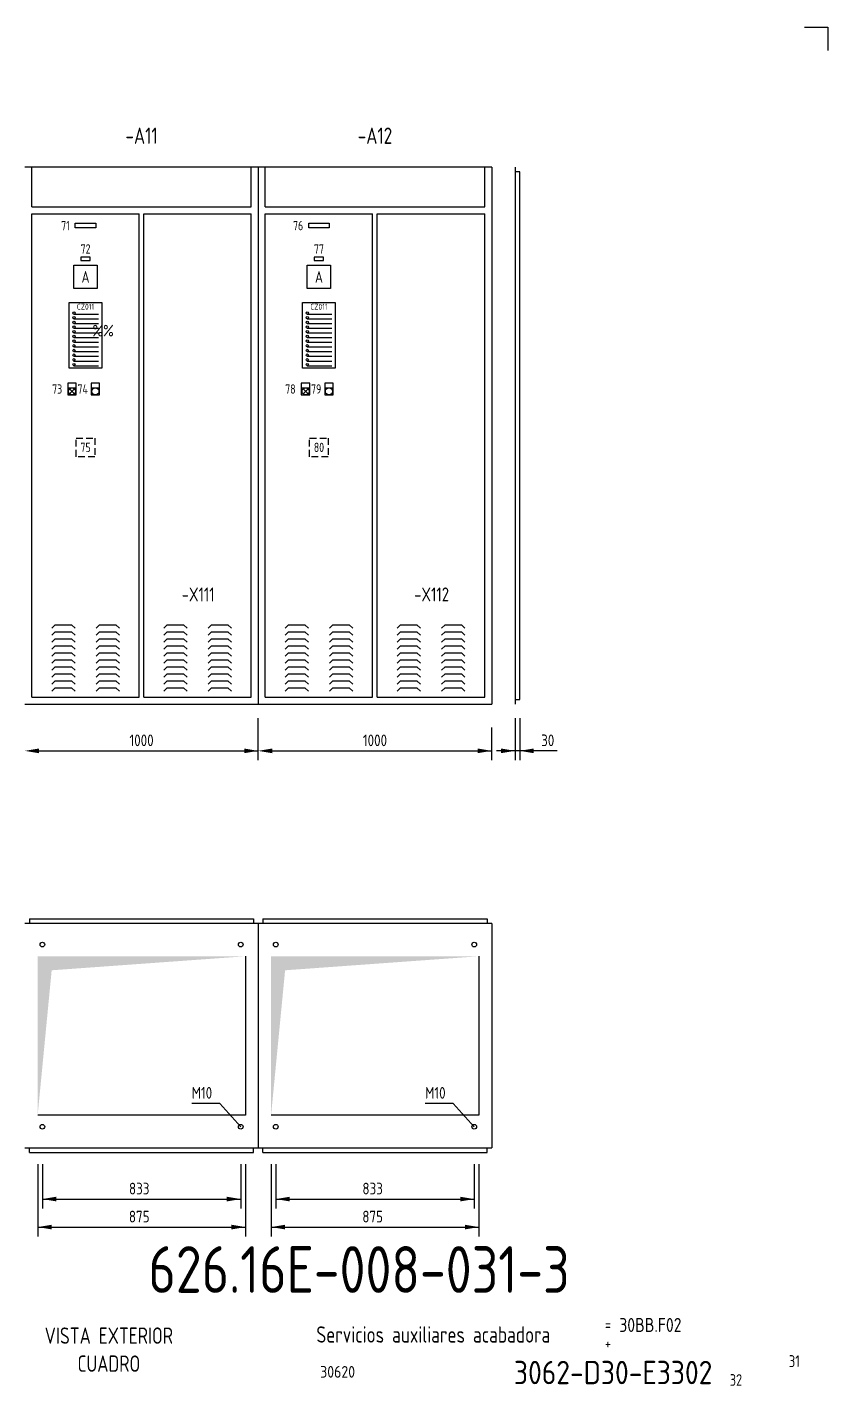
# Model space of a CAD drawing. Extents: x 10 to 420, y 5 to 297.
# Drawn here: x 248.5 to 420, y 6 to 297 of the extents above; entities that cross this region are included whole.
import ezdxf
from ezdxf.enums import TextEntityAlignment as Align

# ---------------------------------------------------------------- set-up
doc = ezdxf.new("R2010")
doc.units = 0
doc.header["$LTSCALE"] = 8
doc.header["$MEASUREMENT"] = 0
doc.linetypes.add('HIDDEN34', pattern=[0.27, 0.18, -0.09])
doc.layers.get('0').update_dxf_attribs({"linetype": 'CONTINUOUS'})
doc.layers.add('CART', color=7, linetype='CONTINUOUS')
doc.styles.add('DIN', font='DIN', dxfattribs={"width": 0.85})

# ---------------------------------------------------------------- blocks, each defined once
blk = doc.blocks.new('WB-FG100')
at = {"layer": 'CART', "color": 1}
for p, q in [((415, 297), (420, 297)), ((420, 297), (420, 292))]:
    blk.add_line(p, q, dxfattribs=at)
at = {"layer": 'CART', "color": 3, "style": 'DIN', "width": 0.8}
for s, p in [('=', (372.24, 17.91)), ('+', (372.24, 13.87))]:
    blk.add_text(s, height=2.5, dxfattribs=at).set_placement(p)
at = {"layer": 'CART', "color": 7, "style": 'DIN', "width": 0.9}
blk.add_attdef('FILE', text='', height=2.5, rotation=90, dxfattribs=at).set_placement((15.95, 68.38), align=Align.CENTER)
for tag, p in [('MOD-3', (13.92, 19)), ('MOD-2', (13.92, 15)), ('MOD-1', (13.92, 11)), ('NR.COMMESSA', (315, 9))]:
    blk.add_attdef(tag, text='', height=2.5, dxfattribs=at).set_placement(p, align=Align.MIDDLE)
at = {"layer": 'CART', "color": 7, "style": 'DIN'}
for tag, width, p in [('REV-3', 0.9, (21.66, 19)), ('DATA-3', 0.9, (45.37, 19)), ('NOME-3', 0.9, (57.37, 19)), ('REV-2', 0.9, (21.66, 15)), ('DATA-2', 0.9, (45.37, 15)), ('NOME-2', 0.9, (57.37, 15)), ('REV-1', 0.9, (21.66, 11)), ('DATA-1', 0.9, (45.37, 11)), ('NOME-1', 0.7, (57.37, 11))]:
    blk.add_attdef(tag, text='', height=2, dxfattribs=dict(at, width=width)).set_placement(p, align=Align.MIDDLE_LEFT)
at = {"layer": 'CART', "color": 7, "style": 'DIN', "width": 0.9}
for tag, p, height in [('DATA', (78.64, 17.94), 2), ('ESECUTORE', (78.64, 13.97), 2), ('CONTROLLORE', (78.64, 9.99), 2), ('NORMA', (78.64, 6.01), 2), ('SEGUE', (398.93, 5.65), 2.8)]:
    blk.add_attdef(tag, p, '', height=height, dxfattribs=at)
at = {"layer": 'CART', "color": 2, "style": 'DIN', "width": 0.9}
for tag, p in [('TITOLO-1/3', (266.5, 18.23)), ('TITOLO-1/2', (266.5, 15.73)), ('TITOLO-2/3', (266.5, 13.18)), ('TITOLO-2/2', (266.5, 10.68)), ('TITOLO-3/3', (266.5, 8.13))]:
    blk.add_attdef(tag, text='', height=3.5, dxfattribs=at).set_placement(p, align=Align.MIDDLE)
at = {"layer": 'CART', "color": 3, "style": 'DIN', "width": 0.9}
blk.add_attdef('ASSIEME', text='', height=3.5, dxfattribs=at).set_placement((334, 17), align=Align.MIDDLE)
at = {"layer": 'CART', "color": 3, "style": 'DIN', "width": 0.85}
for tag, p in [('=', (375.33, 16.63)), ('+', (375.33, 12.76))]:
    blk.add_attdef(tag, text='', height=3, dxfattribs=at).set_placement(p, align=Align.BOTTOM_LEFT)
at = {"layer": 'CART', "color": 3, "style": 'DIN', "width": 0.9}
blk.add_attdef('FOGLIO', text='', height=2.8, dxfattribs=at).set_placement((414.2, 9.56), align=Align.RIGHT)
at = {"layer": 'CART', "color": 2, "style": 'DIN', "width": 0.9}
blk.add_attdef('DISEGNO', text='', height=5, dxfattribs=at).set_placement((395.27, 6.35), align=Align.RIGHT)
at = {"layer": 'CART', "color": 1, "style": 'DIN', "width": 0.9}
blk.add_attdef('TIPOLOGIA', (233.37, 6), '', height=2, dxfattribs=at)

msp = doc.modelspace()

# ---------------------------------------------------------------- linework, layer by layer
for p, q in [((298, 267), (248, 267)), ((249.5, 258.5), (249.5, 267)), ((296.5, 258.5), (296.5, 267)), ((298, 267), (298, 152)), ((348, 267), (298, 267)), ((299.5, 258.5), (299.5, 267)), ((346.5, 258.5), (346.5, 267)), ((348, 267), (348, 152)), ((353, 267), (353, 152)), ((354, 266), (353, 266)), ((354, 153), (354, 266)), ((249.5, 258.5), (296.5, 258.5)), ((249.5, 257), (272.5, 257)), ((249.5, 153.5), (249.5, 257)), ((272.5, 153.5), (272.5, 257)), ((273.5, 153.5), (273.5, 257)), ((273.5, 257), (296.5, 257)), ((296.5, 153.5), (296.5, 257)), ((299.5, 258.5), (346.5, 258.5)), ((299.5, 153.5), (299.5, 257)), ((299.5, 257), (322.5, 257)), ((322.5, 153.5), (322.5, 257)), ((323.5, 153.5), (323.5, 257)), ((323.5, 257), (346.5, 257)), ((346.5, 153.5), (346.5, 257)), ((257.5, 224), (257.5, 238)), ((257.5, 238), (264.5, 238)), ((264.5, 238), (264.5, 224)), ((307.5, 224), (307.5, 238)), ((307.5, 238), (314.5, 238)), ((314.5, 238), (314.5, 224)), ((264.5, 224), (257.5, 224)), ((314.5, 224), (307.5, 224)), ((248, 152), (298, 152)), ((249.5, 153.5), (272.5, 153.5)), ((273.5, 153.5), (296.5, 153.5)), ((298, 152), (348, 152)), ((299.5, 153.5), (322.5, 153.5)), ((323.5, 153.5), (346.5, 153.5)), ((353, 153), (354, 153)), ((298, 140), (298, 149)), ((353, 149), (353, 140)), ((354, 149), (354, 140)), ((298, 140), (298, 147)), ((348, 140), (348, 147)), ((251, 142), (298, 142)), ((301, 142), (348, 142)), ((362, 142), (349, 142)), ((298, 105), (248, 105)), ((249, 106), (297, 106)), ((249, 106), (249, 105)), ((297, 106), (297, 105)), ((348, 105), (298, 105)), ((298, 105), (298, 57)), ((299, 106), (347, 106)), ((299, 106), (299, 105)), ((347, 106), (347, 105)), ((348, 105), (348, 57)), ((295.25, 98), (295.25, 64)), ((345.25, 98), (345.25, 64)), ((289.75, 66.5), (283.75, 66.5)), ((294.25, 61.5), (289.75, 66.5)), ((339.75, 66.5), (333.75, 66.5)), ((344.25, 61.5), (339.75, 66.5)), ((295.25, 64), (250.75, 64)), ((345.25, 64), (300.75, 64)), ((248, 57), (298, 57)), ((249, 56), (249, 57)), ((249, 56), (297, 56)), ((297, 56), (297, 57)), ((298, 57), (348, 57)), ((299, 56), (299, 57)), ((299, 56), (347, 56)), ((347, 56), (347, 57)), ((250.75, 53.5), (250.75, 38)), ((251.75, 53.5), (251.75, 44)), ((294.25, 53.5), (294.25, 44)), ((295.25, 53.5), (295.25, 38)), ((300.75, 53.5), (300.75, 38)), ((301.75, 53.5), (301.75, 44)), ((344.25, 53.5), (344.25, 44)), ((345.25, 53.5), (345.25, 38)), ((251.75, 46), (294.25, 46)), ((301.75, 46), (344.25, 46)), ((250.75, 40), (295.25, 40)), ((300.75, 40), (345.25, 40))]:
    msp.add_line(p, q)
at = {"color": 3}
for p, q in [((258.5, 241), (258.5, 246)), ((258.5, 246), (263.5, 246)), ((263.5, 246), (263.5, 241)), ((308.5, 241), (308.5, 246)), ((308.5, 246), (313.5, 246)), ((313.5, 246), (313.5, 241)), ((263.5, 241), (258.5, 241)), ((313.5, 241), (308.5, 241))]:
    msp.add_line(p, q, dxfattribs=at)
at = {"color": 1}
for p, q in [((258.5, 235.5), (263.75, 235.5)), ((258.5, 234.5), (263.75, 234.5)), ((258.5, 233.5), (263.75, 233.5)), ((308.5, 235.5), (313.75, 235.5)), ((308.5, 234.5), (313.75, 234.5)), ((308.5, 233.5), (313.75, 233.5)), ((258.5, 232.5), (263.75, 232.5)), ((258.5, 231.5), (263.75, 231.5)), ((258.5, 230.5), (263.75, 230.5)), ((308.5, 232.5), (313.75, 232.5)), ((308.5, 231.5), (313.75, 231.5)), ((308.5, 230.5), (313.75, 230.5)), ((258.5, 229.5), (263.75, 229.5)), ((258.5, 228.5), (263.75, 228.5)), ((258.5, 227.5), (263.75, 227.5)), ((308.5, 229.5), (313.75, 229.5)), ((308.5, 228.5), (313.75, 228.5)), ((308.5, 227.5), (313.75, 227.5)), ((258.5, 226.5), (263.75, 226.5)), ((258.5, 225.5), (263.75, 225.5)), ((258.5, 224.5), (263.75, 224.5)), ((308.5, 226.5), (313.75, 226.5)), ((308.5, 225.5), (313.75, 225.5)), ((308.5, 224.5), (313.75, 224.5)), ((257.225, 220.75), (257.225, 218.25)), ((259.025, 220.75), (257.225, 220.75)), ((257.225, 219.75), (259.025, 219.75)), ((257.595, 219.53), (258.655, 218.47)), ((257.595, 218.47), (258.655, 219.53)), ((259.025, 218.25), (259.025, 220.75)), ((262.225, 220.75), (262.225, 218.25)), ((264.025, 220.75), (262.225, 220.75)), ((262.225, 219.75), (264.025, 219.75)), ((264.025, 218.25), (264.025, 220.75)), ((309.025, 220.75), (307.225, 220.75)), ((307.225, 220.75), (307.225, 218.25)), ((307.225, 219.75), (309.025, 219.75)), ((307.595, 218.47), (308.655, 219.53)), ((307.595, 219.53), (308.655, 218.47)), ((309.025, 218.25), (309.025, 220.75)), ((314.025, 220.75), (312.225, 220.75)), ((312.225, 220.75), (312.225, 218.25)), ((312.225, 219.75), (314.025, 219.75)), ((314.025, 218.25), (314.025, 220.75)), ((257.225, 218.25), (259.025, 218.25)), ((262.225, 218.25), (264.025, 218.25)), ((307.225, 218.25), (309.025, 218.25)), ((312.225, 218.25), (314.025, 218.25)), ((254.5, 169), (253.75, 168.25)), ((254.5, 169), (258, 169)), ((258, 169), (258.75, 168.25)), ((264, 169), (263.25, 168.25)), ((264, 169), (267.5, 169)), ((267.5, 169), (268.25, 168.25)), ((278.5, 169), (277.75, 168.25)), ((278.5, 169), (282, 169)), ((282, 169), (282.75, 168.25)), ((288, 169), (287.25, 168.25)), ((288, 169), (291.5, 169)), ((291.5, 169), (292.25, 168.25)), ((304.5, 169), (303.75, 168.25)), ((304.5, 169), (308, 169)), ((308, 169), (308.75, 168.25)), ((314, 169), (313.25, 168.25)), ((314, 169), (317.5, 169)), ((317.5, 169), (318.25, 168.25)), ((328.5, 169), (327.75, 168.25)), ((328.5, 169), (332, 169)), ((332, 169), (332.75, 168.25)), ((338, 169), (337.25, 168.25)), ((338, 169), (341.5, 169)), ((341.5, 169), (342.25, 168.25)), ((254.5, 167.5), (253.75, 166.75)), ((254.5, 166), (253.75, 165.25)), ((254.5, 167.5), (258, 167.5)), ((254.5, 166), (258, 166)), ((258, 167.5), (258.75, 166.75)), ((258, 166), (258.75, 165.25)), ((264, 167.5), (263.25, 166.75)), ((264, 166), (263.25, 165.25)), ((264, 167.5), (267.5, 167.5)), ((264, 166), (267.5, 166)), ((267.5, 167.5), (268.25, 166.75)), ((267.5, 166), (268.25, 165.25)), ((278.5, 167.5), (277.75, 166.75)), ((278.5, 166), (277.75, 165.25)), ((278.5, 167.5), (282, 167.5)), ((278.5, 166), (282, 166)), ((282, 167.5), (282.75, 166.75)), ((282, 166), (282.75, 165.25)), ((288, 167.5), (287.25, 166.75)), ((288, 166), (287.25, 165.25)), ((288, 167.5), (291.5, 167.5)), ((288, 166), (291.5, 166)), ((291.5, 167.5), (292.25, 166.75)), ((291.5, 166), (292.25, 165.25)), ((304.5, 167.5), (303.75, 166.75)), ((304.5, 166), (303.75, 165.25)), ((304.5, 167.5), (308, 167.5)), ((304.5, 166), (308, 166)), ((308, 167.5), (308.75, 166.75)), ((308, 166), (308.75, 165.25)), ((314, 167.5), (313.25, 166.75)), ((314, 166), (313.25, 165.25)), ((314, 167.5), (317.5, 167.5)), ((314, 166), (317.5, 166)), ((317.5, 167.5), (318.25, 166.75)), ((317.5, 166), (318.25, 165.25)), ((328.5, 167.5), (327.75, 166.75)), ((328.5, 166), (327.75, 165.25)), ((328.5, 167.5), (332, 167.5)), ((328.5, 166), (332, 166)), ((332, 167.5), (332.75, 166.75)), ((332, 166), (332.75, 165.25)), ((338, 167.5), (337.25, 166.75)), ((338, 166), (337.25, 165.25)), ((338, 167.5), (341.5, 167.5)), ((338, 166), (341.5, 166)), ((341.5, 167.5), (342.25, 166.75)), ((341.5, 166), (342.25, 165.25)), ((254.5, 164.5), (253.75, 163.75)), ((254.5, 163), (253.75, 162.25)), ((254.5, 164.5), (258, 164.5)), ((254.5, 163), (258, 163)), ((258, 164.5), (258.75, 163.75)), ((258, 163), (258.75, 162.25)), ((264, 164.5), (263.25, 163.75)), ((264, 163), (263.25, 162.25)), ((264, 164.5), (267.5, 164.5)), ((264, 163), (267.5, 163)), ((267.5, 164.5), (268.25, 163.75)), ((267.5, 163), (268.25, 162.25)), ((278.5, 164.5), (277.75, 163.75)), ((278.5, 163), (277.75, 162.25)), ((278.5, 164.5), (282, 164.5)), ((278.5, 163), (282, 163)), ((282, 164.5), (282.75, 163.75)), ((282, 163), (282.75, 162.25)), ((288, 164.5), (287.25, 163.75)), ((288, 163), (287.25, 162.25)), ((288, 164.5), (291.5, 164.5)), ((288, 163), (291.5, 163)), ((291.5, 164.5), (292.25, 163.75)), ((291.5, 163), (292.25, 162.25)), ((304.5, 164.5), (303.75, 163.75)), ((304.5, 163), (303.75, 162.25)), ((304.5, 164.5), (308, 164.5)), ((304.5, 163), (308, 163)), ((308, 164.5), (308.75, 163.75)), ((308, 163), (308.75, 162.25)), ((314, 164.5), (313.25, 163.75)), ((314, 163), (313.25, 162.25)), ((314, 164.5), (317.5, 164.5)), ((314, 163), (317.5, 163)), ((317.5, 164.5), (318.25, 163.75)), ((317.5, 163), (318.25, 162.25)), ((328.5, 164.5), (327.75, 163.75)), ((328.5, 163), (327.75, 162.25)), ((328.5, 164.5), (332, 164.5)), ((328.5, 163), (332, 163)), ((332, 164.5), (332.75, 163.75)), ((332, 163), (332.75, 162.25)), ((338, 164.5), (337.25, 163.75)), ((338, 163), (337.25, 162.25)), ((338, 164.5), (341.5, 164.5)), ((338, 163), (341.5, 163)), ((341.5, 164.5), (342.25, 163.75)), ((341.5, 163), (342.25, 162.25)), ((254.5, 161.5), (253.75, 160.75)), ((254.5, 161.5), (258, 161.5)), ((258, 161.5), (258.75, 160.75)), ((264, 161.5), (263.25, 160.75)), ((264, 161.5), (267.5, 161.5)), ((267.5, 161.5), (268.25, 160.75)), ((278.5, 161.5), (277.75, 160.75)), ((278.5, 161.5), (282, 161.5)), ((282, 161.5), (282.75, 160.75)), ((288, 161.5), (287.25, 160.75)), ((288, 161.5), (291.5, 161.5)), ((291.5, 161.5), (292.25, 160.75)), ((304.5, 161.5), (303.75, 160.75)), ((304.5, 161.5), (308, 161.5)), ((308, 161.5), (308.75, 160.75)), ((314, 161.5), (313.25, 160.75)), ((314, 161.5), (317.5, 161.5)), ((317.5, 161.5), (318.25, 160.75)), ((328.5, 161.5), (327.75, 160.75)), ((328.5, 161.5), (332, 161.5)), ((332, 161.5), (332.75, 160.75)), ((338, 161.5), (337.25, 160.75)), ((338, 161.5), (341.5, 161.5)), ((341.5, 161.5), (342.25, 160.75)), ((254.5, 160), (253.75, 159.25)), ((254.5, 158.5), (253.75, 157.75)), ((254.5, 160), (258, 160)), ((254.5, 158.5), (258, 158.5)), ((258, 160), (258.75, 159.25)), ((258, 158.5), (258.75, 157.75)), ((264, 160), (263.25, 159.25)), ((264, 158.5), (263.25, 157.75)), ((264, 160), (267.5, 160)), ((264, 158.5), (267.5, 158.5)), ((267.5, 160), (268.25, 159.25)), ((267.5, 158.5), (268.25, 157.75)), ((278.5, 160), (277.75, 159.25)), ((278.5, 158.5), (277.75, 157.75)), ((278.5, 160), (282, 160)), ((278.5, 158.5), (282, 158.5)), ((282, 160), (282.75, 159.25)), ((282, 158.5), (282.75, 157.75)), ((288, 160), (287.25, 159.25)), ((288, 158.5), (287.25, 157.75)), ((288, 160), (291.5, 160)), ((288, 158.5), (291.5, 158.5)), ((291.5, 160), (292.25, 159.25)), ((291.5, 158.5), (292.25, 157.75)), ((304.5, 160), (303.75, 159.25)), ((304.5, 158.5), (303.75, 157.75)), ((304.5, 160), (308, 160)), ((304.5, 158.5), (308, 158.5)), ((308, 160), (308.75, 159.25)), ((308, 158.5), (308.75, 157.75)), ((314, 160), (313.25, 159.25)), ((314, 158.5), (313.25, 157.75)), ((314, 160), (317.5, 160)), ((314, 158.5), (317.5, 158.5)), ((317.5, 160), (318.25, 159.25)), ((317.5, 158.5), (318.25, 157.75)), ((328.5, 160), (327.75, 159.25)), ((328.5, 158.5), (327.75, 157.75)), ((328.5, 160), (332, 160)), ((328.5, 158.5), (332, 158.5)), ((332, 160), (332.75, 159.25)), ((332, 158.5), (332.75, 157.75)), ((338, 160), (337.25, 159.25)), ((338, 158.5), (337.25, 157.75)), ((338, 160), (341.5, 160)), ((338, 158.5), (341.5, 158.5)), ((341.5, 160), (342.25, 159.25)), ((341.5, 158.5), (342.25, 157.75)), ((254.5, 157), (253.75, 156.25)), ((254.5, 155.5), (253.75, 154.75)), ((254.5, 157), (258, 157)), ((254.5, 155.5), (258, 155.5)), ((258, 157), (258.75, 156.25)), ((258, 155.5), (258.75, 154.75)), ((264, 157), (263.25, 156.25)), ((264, 155.5), (263.25, 154.75)), ((264, 157), (267.5, 157)), ((264, 155.5), (267.5, 155.5)), ((267.5, 157), (268.25, 156.25)), ((267.5, 155.5), (268.25, 154.75)), ((278.5, 157), (277.75, 156.25)), ((278.5, 155.5), (277.75, 154.75)), ((278.5, 157), (282, 157)), ((278.5, 155.5), (282, 155.5)), ((282, 157), (282.75, 156.25)), ((282, 155.5), (282.75, 154.75)), ((288, 157), (287.25, 156.25)), ((288, 155.5), (287.25, 154.75)), ((288, 157), (291.5, 157)), ((288, 155.5), (291.5, 155.5)), ((291.5, 157), (292.25, 156.25)), ((291.5, 155.5), (292.25, 154.75)), ((304.5, 157), (303.75, 156.25)), ((304.5, 155.5), (303.75, 154.75)), ((304.5, 157), (308, 157)), ((304.5, 155.5), (308, 155.5)), ((308, 157), (308.75, 156.25)), ((308, 155.5), (308.75, 154.75)), ((314, 157), (313.25, 156.25)), ((314, 155.5), (313.25, 154.75)), ((314, 157), (317.5, 157)), ((314, 155.5), (317.5, 155.5)), ((317.5, 157), (318.25, 156.25)), ((317.5, 155.5), (318.25, 154.75)), ((328.5, 157), (327.75, 156.25)), ((328.5, 155.5), (327.75, 154.75)), ((328.5, 157), (332, 157)), ((328.5, 155.5), (332, 155.5)), ((332, 157), (332.75, 156.25)), ((332, 155.5), (332.75, 154.75)), ((338, 157), (337.25, 156.25)), ((338, 155.5), (337.25, 154.75)), ((338, 157), (341.5, 157)), ((338, 155.5), (341.5, 155.5)), ((341.5, 157), (342.25, 156.25)), ((341.5, 155.5), (342.25, 154.75))]:
    msp.add_line(p, q, dxfattribs=at)
for points in [[(258.8, 254), (258.8, 255), (263.2, 255), (263.2, 254)], [(308.8, 254), (308.8, 255), (313.2, 255), (313.2, 254)], [(260, 247), (262, 247), (262, 247.72), (260, 247.72)], [(310, 247), (312, 247), (312, 247.72), (310, 247.72)]]:
    msp.add_lwpolyline(points, close=True)
at = {"linetype": 'HIDDEN34'}
for points in [[(259, 205), (259, 209), (263, 209), (263, 205)], [(309, 205), (309, 209), (313, 209), (313, 205)]]:
    msp.add_lwpolyline(points, close=True, dxfattribs=at)
at = {"color": 1}
for centre, radius in [((258.5, 235.75), 0.25), ((308.5, 235.75), 0.25), ((258.5, 234.75), 0.25), ((258.5, 233.75), 0.25), ((258.5, 232.75), 0.25), ((308.5, 234.75), 0.25), ((308.5, 233.75), 0.25), ((308.5, 232.75), 0.25), ((258.5, 231.75), 0.25), ((258.5, 230.75), 0.25), ((258.5, 229.75), 0.25), ((308.5, 231.75), 0.25), ((308.5, 230.75), 0.25), ((308.5, 229.75), 0.25), ((258.5, 228.75), 0.25), ((258.5, 227.75), 0.25), ((258.5, 226.75), 0.25), ((308.5, 228.75), 0.25), ((308.5, 227.75), 0.25), ((308.5, 226.75), 0.25), ((258.5, 225.75), 0.25), ((258.5, 224.75), 0.25), ((308.5, 225.75), 0.25), ((308.5, 224.75), 0.25), ((258.125, 219), 0.75), ((263.125, 219), 0.75), ((308.125, 219), 0.75), ((313.125, 219), 0.75)]:
    msp.add_circle(centre, radius, dxfattribs=at)
for centre in [(251.75, 100.5), (294.25, 100.5), (301.75, 100.5), (344.25, 100.5), (251.75, 61.5), (294.25, 61.5), (301.75, 61.5), (344.25, 61.5)]:
    msp.add_circle(centre, 0.5)
for points in [[(251, 141.5), (251, 142.5), (248, 142)], [(295, 141.5), (295, 142.5), (298, 142)], [(301, 141.5), (301, 142.5), (298, 142)], [(345, 141.5), (345, 142.5), (348, 142)], [(350, 141.5), (350, 142.5), (353, 142)], [(357, 141.5), (357, 142.5), (354, 142)], [(250.75, 98), (295.25, 98), (250.75, 64), (253.75, 95)], [(300.75, 98), (345.25, 98), (300.75, 64), (303.75, 95)], [(254.75, 45.5), (254.75, 46.5), (251.75, 46)], [(291.25, 45.5), (291.25, 46.5), (294.25, 46)], [(304.75, 45.5), (304.75, 46.5), (301.75, 46)], [(341.25, 45.5), (341.25, 46.5), (344.25, 46)], [(253.75, 39.5), (253.75, 40.5), (250.75, 40)], [(292.25, 39.5), (292.25, 40.5), (295.25, 40)], [(303.75, 39.5), (303.75, 40.5), (300.75, 40)], [(342.25, 39.5), (342.25, 40.5), (345.25, 40)]]:
    msp.add_solid(points)

# ---------------------------------------------------------------- block references
at = {"layer": 'CART'}
ref = msp.add_blockref('WB-FG100', (0, 0), dxfattribs=at)
ref.add_attrib('ASSIEME', 'Servicios auxiliares acabadora', dxfattribs={"color": 3, "height": 3.5, "style": 'DIN', "width": 0.8}).set_placement((335.5, 17), align=Align.MIDDLE)
ref.add_attrib('=', '30BB.F02', dxfattribs={"color": 3, "height": 3, "style": 'DIN', "width": 0.85}).set_placement((375.333, 16.63), align=Align.BOTTOM_LEFT)
ref.add_attrib('NR.COMMESSA', '30620', dxfattribs={"color": 7, "height": 2.5, "style": 'DIN', "width": 0.9}).set_placement((315, 9), align=Align.MIDDLE)
ref.add_attrib('DISEGNO', '3062-D30-E3302', dxfattribs={"color": 2, "height": 5, "style": 'DIN', "width": 0.9}).set_placement((395.268, 6.35), align=Align.RIGHT)

# ---------------------------------------------------------------- texts
at = {"color": 3, "style": 'DIN', "width": 0.8}
for s, height, p in [('-A11', 3.5, (273, 272)), ('-A12', 3.5, (323, 272)), ('-X111', 3, (285.125, 174)), ('-X112', 3, (335.125, 174)), ('VISTA EXTERIOR', 3.5, (266, 15)), ('CUADRO', 3.5, (266, 9))]:
    msp.add_text(s, height=height, dxfattribs=at).set_placement(p, align=Align.CENTER)
at = {"color": 1, "style": 'DIN', "width": 0.8}
for s, p in [('71', (257.625, 254.5)), ('76', (307.625, 254.5)), ('73', (256, 219.5)), ('74', (261.5, 219.5)), ('78', (306, 219.5)), ('79', (311.5, 219.5))]:
    msp.add_text(s, height=2, dxfattribs=at).set_placement(p, align=Align.MIDDLE_RIGHT)
for s, height, p in [('72', 2, (261, 248.5)), ('77', 2, (311, 248.5)), ('CZ011', 1.25, (261, 236.5)), ('CZ011', 1.25, (311, 236.5))]:
    msp.add_text(s, height=height, dxfattribs=at).set_placement(p, align=Align.CENTER)
at = {"style": 'DIN', "width": 0.8}
for p in [(261, 243.5), (311, 243.5)]:
    msp.add_text('A', height=2.5, dxfattribs=at).set_placement(p, align=Align.MIDDLE)
at = {"style": 'DIN'}
for s, width, p in [('%%', 0.85, (262.5, 230.75)), ('M10', 0.85, (283.75, 67.5)), ('M10', 0.85, (333.75, 67.5)), ('32', 0.8, (399, 6))]:
    msp.add_text(s, height=2.5, dxfattribs=dict(at, width=width)).set_placement(p)
at = {"color": 1, "style": 'DIN', "width": 0.8}
for s, p in [('75', (261, 207)), ('80', (311, 207))]:
    msp.add_text(s, height=2, dxfattribs=at).set_placement(p, align=Align.MIDDLE)
at = {"style": 'DIN', "width": 0.85}
for s, p in [('30', (360, 143)), ('1000', (273, 143)), ('1000', (323, 143)), ('833', (272.5, 47)), ('833', (322.5, 47)), ('875', (272.5, 41)), ('875', (322.5, 41))]:
    msp.add_text(s, height=2.5, dxfattribs=at).set_placement(p, align=Align.CENTER)
at = {"color": 3, "style": 'DIN', "width": 0.8}
msp.add_text('31', height=2.56, dxfattribs=at).set_placement((414, 10), align=Align.RIGHT)
at = {"color": 2, "insert": (274.469, 35.915), "char_height": 10, "width": 111.04113, "attachment_point": 1, "style": 'DIN'}
msp.add_mtext('626.16E-008-031-3', dxfattribs=at)

doc.saveas('drawing.dxf')
